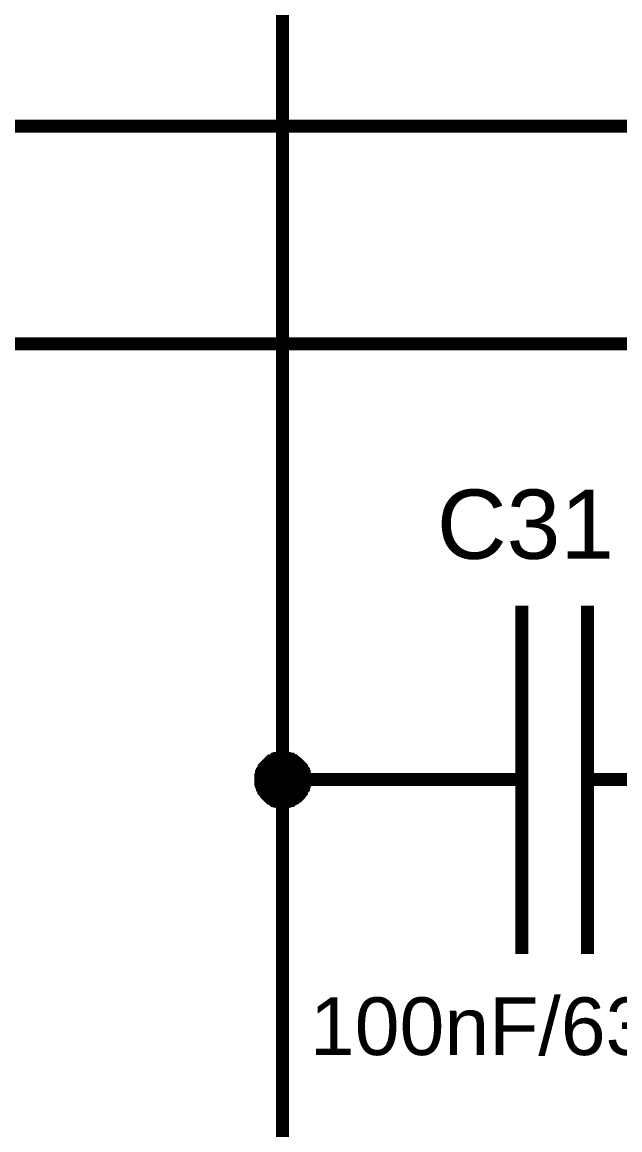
# Model space of a CAD drawing. Header units: millimetres. Extents: x -2024 to 917, y -725 to 13.
# Drawn here: x 346.15 to 359.88, y -179.33 to -153.9 of the extents above; entities that cross this region are included whole.
import ezdxf

# ---------------------------------------------------------------- set-up
doc = ezdxf.new("R2010")
doc.units = ezdxf.units.MM
doc.layers.add('Sheet', color=255, linetype='Continuous')
doc.styles.get("Standard").update_dxf_attribs({"font": 'arial.ttf'})

msp = doc.modelspace()

# ---------------------------------------------------------------- linework, layer by layer
at = {"layer": 'Sheet'}
for points, const_width in [([(359.629, -181.285), (352.131, -181.285), (352.131, -171.283), (352.131, -141.295)], 0.3), ([(319.658, -191.287), (327.139, -191.287), (327.139, -156.281), (389.619, -156.281)], 0.3), ([(337.136, -166.283), (337.136, -161.282), (412.112, -161.282), (432.089, -161.282), (452.083, -161.282), (479.575, -161.282), (557.034, -161.282)], 0.3), ([(357.626, -175.291), (357.626, -167.293)], 0.3), ([(359.132, -175.291), (359.132, -167.293)], 0.3), ([(351.635, -171.283), (351.635, -171.25), (351.635, -171.234), (351.635, -171.201), (351.651, -171.184), (351.651, -171.151), (351.651, -171.134), (351.668, -171.118), (351.668, -171.085), (351.684, -171.068), (351.701, -171.052), (351.701, -171.019), (351.717, -171.002), (351.734, -170.985), (351.751, -170.969), (351.767, -170.952), (351.784, -170.936), (351.8, -170.919), (351.817, -170.903), (351.833, -170.886), (351.85, -170.869), (351.866, -170.853), (351.9, -170.853), (351.916, -170.836), (351.933, -170.82), (351.966, -170.82), (351.982, -170.803), (351.999, -170.803), (352.032, -170.803), (352.049, -170.787), (352.082, -170.787), (352.098, -170.787), (352.131, -170.787)], 0.3), ([(351.635, -171.283), (351.635, -171.25), (351.635, -171.234), (351.635, -171.201), (351.651, -171.184), (351.651, -171.151), (351.651, -171.134), (351.668, -171.118), (351.668, -171.085), (351.684, -171.068), (351.701, -171.052), (351.701, -171.019), (351.717, -171.002), (351.734, -170.985), (351.751, -170.969), (351.767, -170.952), (351.784, -170.936), (351.8, -170.919), (351.817, -170.903), (351.833, -170.886), (351.85, -170.869), (351.866, -170.853), (351.9, -170.853), (351.916, -170.836), (351.933, -170.82), (351.966, -170.82), (351.982, -170.803), (351.999, -170.803), (352.032, -170.803), (352.049, -170.787), (352.082, -170.787), (352.098, -170.787), (352.131, -170.787)], 0.3), ([(351.635, -171.283), (351.635, -171.25), (351.635, -171.234), (351.635, -171.201), (351.651, -171.184), (351.651, -171.151), (351.651, -171.134), (351.668, -171.118), (351.668, -171.085), (351.684, -171.068), (351.701, -171.052), (351.701, -171.019), (351.717, -171.002), (351.734, -170.985), (351.751, -170.969), (351.767, -170.952), (351.784, -170.936), (351.8, -170.919), (351.817, -170.903), (351.833, -170.886), (351.85, -170.869), (351.866, -170.853), (351.9, -170.853), (351.916, -170.836), (351.933, -170.82), (351.966, -170.82), (351.982, -170.803), (351.999, -170.803), (352.032, -170.803), (352.049, -170.787), (352.082, -170.787), (352.098, -170.787), (352.131, -170.787)], 0.3), ([(351.635, -171.283), (351.635, -171.25), (351.635, -171.234), (351.635, -171.201), (351.651, -171.184), (351.651, -171.151), (351.651, -171.134), (351.668, -171.118), (351.668, -171.085), (351.684, -171.068), (351.701, -171.052), (351.701, -171.019), (351.717, -171.002), (351.734, -170.985), (351.751, -170.969), (351.767, -170.952), (351.784, -170.936), (351.8, -170.919), (351.817, -170.903), (351.833, -170.886), (351.85, -170.869), (351.866, -170.853), (351.9, -170.853), (351.916, -170.836), (351.933, -170.82), (351.966, -170.82), (351.982, -170.803), (351.999, -170.803), (352.032, -170.803), (352.049, -170.787), (352.082, -170.787), (352.098, -170.787), (352.131, -170.787)], 0.3), ([(352.131, -170.787), (352.131, -170.787)], 0.3), ([(352.131, -170.787), (352.164, -170.787), (352.181, -170.787), (352.214, -170.787), (352.231, -170.803), (352.264, -170.803), (352.28, -170.803), (352.313, -170.82), (352.33, -170.82), (352.346, -170.836), (352.38, -170.853), (352.396, -170.853), (352.413, -170.869), (352.429, -170.886), (352.462, -170.903), (352.479, -170.919), (352.495, -170.936), (352.512, -170.952), (352.528, -170.969), (352.545, -170.985), (352.562, -171.002), (352.562, -171.019), (352.578, -171.052), (352.595, -171.068), (352.611, -171.085), (352.611, -171.118), (352.628, -171.134), (352.628, -171.151), (352.628, -171.184), (352.644, -171.201), (352.644, -171.234), (352.644, -171.25), (352.644, -171.283)], 0.3), ([(352.131, -170.787), (352.131, -170.787)], 0.3), ([(352.131, -170.787), (352.164, -170.787), (352.181, -170.787), (352.214, -170.787), (352.231, -170.803), (352.264, -170.803), (352.28, -170.803), (352.313, -170.82), (352.33, -170.82), (352.346, -170.836), (352.38, -170.853), (352.396, -170.853), (352.413, -170.869), (352.429, -170.886), (352.462, -170.903), (352.479, -170.919), (352.495, -170.936), (352.512, -170.952), (352.528, -170.969), (352.545, -170.985), (352.562, -171.002), (352.562, -171.019), (352.578, -171.052), (352.595, -171.068), (352.611, -171.085), (352.611, -171.118), (352.628, -171.134), (352.628, -171.151), (352.628, -171.184), (352.644, -171.201), (352.644, -171.234), (352.644, -171.25), (352.644, -171.283)], 0.3), ([(352.131, -170.787), (352.131, -170.787)], 0.3), ([(352.131, -170.787), (352.164, -170.787), (352.181, -170.787), (352.214, -170.787), (352.231, -170.803), (352.264, -170.803), (352.28, -170.803), (352.313, -170.82), (352.33, -170.82), (352.346, -170.836), (352.38, -170.853), (352.396, -170.853), (352.413, -170.869), (352.429, -170.886), (352.462, -170.903), (352.479, -170.919), (352.495, -170.936), (352.512, -170.952), (352.528, -170.969), (352.545, -170.985), (352.562, -171.002), (352.562, -171.019), (352.578, -171.052), (352.595, -171.068), (352.611, -171.085), (352.611, -171.118), (352.628, -171.134), (352.628, -171.151), (352.628, -171.184), (352.644, -171.201), (352.644, -171.234), (352.644, -171.25), (352.644, -171.283)], 0.3), ([(352.131, -170.787), (352.131, -170.787)], 0.3), ([(352.131, -170.787), (352.164, -170.787), (352.181, -170.787), (352.214, -170.787), (352.231, -170.803), (352.264, -170.803), (352.28, -170.803), (352.313, -170.82), (352.33, -170.82), (352.346, -170.836), (352.38, -170.853), (352.396, -170.853), (352.413, -170.869), (352.429, -170.886), (352.462, -170.903), (352.479, -170.919), (352.495, -170.936), (352.512, -170.952), (352.528, -170.969), (352.545, -170.985), (352.562, -171.002), (352.562, -171.019), (352.578, -171.052), (352.595, -171.068), (352.611, -171.085), (352.611, -171.118), (352.628, -171.134), (352.628, -171.151), (352.628, -171.184), (352.644, -171.201), (352.644, -171.234), (352.644, -171.25), (352.644, -171.283)], 0.3), ([(351.635, -171.283), (351.635, -171.25), (351.635, -171.234), (351.635, -171.201), (351.651, -171.184), (351.651, -171.151), (351.651, -171.134), (351.668, -171.118), (351.668, -171.085), (351.684, -171.068), (351.701, -171.052), (351.701, -171.019), (351.717, -171.002), (351.734, -170.985), (351.751, -170.969), (351.767, -170.952), (351.784, -170.936), (351.8, -170.919), (351.817, -170.903), (351.833, -170.886), (351.85, -170.869), (351.866, -170.853), (351.9, -170.853), (351.916, -170.836), (351.933, -170.82), (351.966, -170.82), (351.982, -170.803), (351.999, -170.803), (352.032, -170.803), (352.049, -170.787), (352.082, -170.787), (352.098, -170.787), (352.131, -170.787)], 0.0991), ([(351.635, -171.283), (351.635, -171.25), (351.635, -171.234), (351.635, -171.201), (351.651, -171.184), (351.651, -171.151), (351.651, -171.134), (351.668, -171.118), (351.668, -171.085), (351.684, -171.068), (351.701, -171.052), (351.701, -171.019), (351.717, -171.002), (351.734, -170.985), (351.751, -170.969), (351.767, -170.952), (351.784, -170.936), (351.8, -170.919), (351.817, -170.903), (351.833, -170.886), (351.85, -170.869), (351.866, -170.853), (351.9, -170.853), (351.916, -170.836), (351.933, -170.82), (351.966, -170.82), (351.982, -170.803), (351.999, -170.803), (352.032, -170.803), (352.049, -170.787), (352.082, -170.787), (352.098, -170.787), (352.131, -170.787)], 0.0991), ([(351.635, -171.283), (351.635, -171.25), (351.635, -171.234), (351.635, -171.201), (351.651, -171.184), (351.651, -171.151), (351.651, -171.134), (351.668, -171.118), (351.668, -171.085), (351.684, -171.068), (351.701, -171.052), (351.701, -171.019), (351.717, -171.002), (351.734, -170.985), (351.751, -170.969), (351.767, -170.952), (351.784, -170.936), (351.8, -170.919), (351.817, -170.903), (351.833, -170.886), (351.85, -170.869), (351.866, -170.853), (351.9, -170.853), (351.916, -170.836), (351.933, -170.82), (351.966, -170.82), (351.982, -170.803), (351.999, -170.803), (352.032, -170.803), (352.049, -170.787), (352.082, -170.787), (352.098, -170.787), (352.131, -170.787)], 0.0991), ([(351.635, -171.283), (351.635, -171.25), (351.635, -171.234), (351.635, -171.201), (351.651, -171.184), (351.651, -171.151), (351.651, -171.134), (351.668, -171.118), (351.668, -171.085), (351.684, -171.068), (351.701, -171.052), (351.701, -171.019), (351.717, -171.002), (351.734, -170.985), (351.751, -170.969), (351.767, -170.952), (351.784, -170.936), (351.8, -170.919), (351.817, -170.903), (351.833, -170.886), (351.85, -170.869), (351.866, -170.853), (351.9, -170.853), (351.916, -170.836), (351.933, -170.82), (351.966, -170.82), (351.982, -170.803), (351.999, -170.803), (352.032, -170.803), (352.049, -170.787), (352.082, -170.787), (352.098, -170.787), (352.131, -170.787)], 0.0991), ([(352.131, -170.787), (352.131, -170.787)], 0.0991), ([(352.131, -170.787), (352.164, -170.787), (352.181, -170.787), (352.214, -170.787), (352.231, -170.803), (352.264, -170.803), (352.28, -170.803), (352.313, -170.82), (352.33, -170.82), (352.346, -170.836), (352.38, -170.853), (352.396, -170.853), (352.413, -170.869), (352.429, -170.886), (352.462, -170.903), (352.479, -170.919), (352.495, -170.936), (352.512, -170.952), (352.528, -170.969), (352.545, -170.985), (352.562, -171.002), (352.562, -171.019), (352.578, -171.052), (352.595, -171.068), (352.611, -171.085), (352.611, -171.118), (352.628, -171.134), (352.628, -171.151), (352.628, -171.184), (352.644, -171.201), (352.644, -171.234), (352.644, -171.25), (352.644, -171.283)], 0.0991), ([(352.131, -170.787), (352.131, -170.787)], 0.0991), ([(352.131, -170.787), (352.164, -170.787), (352.181, -170.787), (352.214, -170.787), (352.231, -170.803), (352.264, -170.803), (352.28, -170.803), (352.313, -170.82), (352.33, -170.82), (352.346, -170.836), (352.38, -170.853), (352.396, -170.853), (352.413, -170.869), (352.429, -170.886), (352.462, -170.903), (352.479, -170.919), (352.495, -170.936), (352.512, -170.952), (352.528, -170.969), (352.545, -170.985), (352.562, -171.002), (352.562, -171.019), (352.578, -171.052), (352.595, -171.068), (352.611, -171.085), (352.611, -171.118), (352.628, -171.134), (352.628, -171.151), (352.628, -171.184), (352.644, -171.201), (352.644, -171.234), (352.644, -171.25), (352.644, -171.283)], 0.0991), ([(352.131, -170.787), (352.131, -170.787)], 0.0991), ([(352.131, -170.787), (352.164, -170.787), (352.181, -170.787), (352.214, -170.787), (352.231, -170.803), (352.264, -170.803), (352.28, -170.803), (352.313, -170.82), (352.33, -170.82), (352.346, -170.836), (352.38, -170.853), (352.396, -170.853), (352.413, -170.869), (352.429, -170.886), (352.462, -170.903), (352.479, -170.919), (352.495, -170.936), (352.512, -170.952), (352.528, -170.969), (352.545, -170.985), (352.562, -171.002), (352.562, -171.019), (352.578, -171.052), (352.595, -171.068), (352.611, -171.085), (352.611, -171.118), (352.628, -171.134), (352.628, -171.151), (352.628, -171.184), (352.644, -171.201), (352.644, -171.234), (352.644, -171.25), (352.644, -171.283)], 0.0991), ([(352.131, -170.787), (352.131, -170.787)], 0.0991), ([(352.131, -170.787), (352.164, -170.787), (352.181, -170.787), (352.214, -170.787), (352.231, -170.803), (352.264, -170.803), (352.28, -170.803), (352.313, -170.82), (352.33, -170.82), (352.346, -170.836), (352.38, -170.853), (352.396, -170.853), (352.413, -170.869), (352.429, -170.886), (352.462, -170.903), (352.479, -170.919), (352.495, -170.936), (352.512, -170.952), (352.528, -170.969), (352.545, -170.985), (352.562, -171.002), (352.562, -171.019), (352.578, -171.052), (352.595, -171.068), (352.611, -171.085), (352.611, -171.118), (352.628, -171.134), (352.628, -171.151), (352.628, -171.184), (352.644, -171.201), (352.644, -171.234), (352.644, -171.25), (352.644, -171.283)], 0.0991), ([(352.131, -171.797), (352.098, -171.797), (352.082, -171.797), (352.049, -171.797), (352.032, -171.78), (351.999, -171.78), (351.982, -171.78), (351.966, -171.764), (351.933, -171.764), (351.916, -171.747), (351.9, -171.731), (351.866, -171.714), (351.85, -171.714), (351.833, -171.697), (351.817, -171.681), (351.8, -171.664), (351.784, -171.648), (351.767, -171.631), (351.751, -171.615), (351.734, -171.582), (351.717, -171.565), (351.701, -171.548), (351.701, -171.532), (351.684, -171.499), (351.668, -171.482), (351.668, -171.466), (351.651, -171.432), (351.651, -171.416), (351.651, -171.383), (351.635, -171.366), (351.635, -171.333), (351.635, -171.317), (351.635, -171.283)], 0.3), ([(351.635, -171.283), (351.635, -171.283)], 0.3), ([(352.131, -171.797), (352.098, -171.797), (352.082, -171.797), (352.049, -171.797), (352.032, -171.78), (351.999, -171.78), (351.982, -171.78), (351.966, -171.764), (351.933, -171.764), (351.916, -171.747), (351.9, -171.731), (351.866, -171.714), (351.85, -171.714), (351.833, -171.697), (351.817, -171.681), (351.8, -171.664), (351.784, -171.648), (351.767, -171.631), (351.751, -171.615), (351.734, -171.582), (351.717, -171.565), (351.701, -171.548), (351.701, -171.532), (351.684, -171.499), (351.668, -171.482), (351.668, -171.466), (351.651, -171.432), (351.651, -171.416), (351.651, -171.383), (351.635, -171.366), (351.635, -171.333), (351.635, -171.317), (351.635, -171.283)], 0.3), ([(351.635, -171.283), (351.635, -171.283)], 0.3), ([(352.131, -171.797), (352.098, -171.797), (352.082, -171.797), (352.049, -171.797), (352.032, -171.78), (351.999, -171.78), (351.982, -171.78), (351.966, -171.764), (351.933, -171.764), (351.916, -171.747), (351.9, -171.731), (351.866, -171.714), (351.85, -171.714), (351.833, -171.697), (351.817, -171.681), (351.8, -171.664), (351.784, -171.648), (351.767, -171.631), (351.751, -171.615), (351.734, -171.582), (351.717, -171.565), (351.701, -171.548), (351.701, -171.532), (351.684, -171.499), (351.668, -171.482), (351.668, -171.466), (351.651, -171.432), (351.651, -171.416), (351.651, -171.383), (351.635, -171.366), (351.635, -171.333), (351.635, -171.317), (351.635, -171.283)], 0.3), ([(351.635, -171.283), (351.635, -171.283)], 0.3), ([(352.131, -171.797), (352.098, -171.797), (352.082, -171.797), (352.049, -171.797), (352.032, -171.78), (351.999, -171.78), (351.982, -171.78), (351.966, -171.764), (351.933, -171.764), (351.916, -171.747), (351.9, -171.731), (351.866, -171.714), (351.85, -171.714), (351.833, -171.697), (351.817, -171.681), (351.8, -171.664), (351.784, -171.648), (351.767, -171.631), (351.751, -171.615), (351.734, -171.582), (351.717, -171.565), (351.701, -171.548), (351.701, -171.532), (351.684, -171.499), (351.668, -171.482), (351.668, -171.466), (351.651, -171.432), (351.651, -171.416), (351.651, -171.383), (351.635, -171.366), (351.635, -171.333), (351.635, -171.317), (351.635, -171.283)], 0.3), ([(351.635, -171.283), (351.635, -171.283)], 0.3), ([(352.131, -171.283), (354.63, -171.283)], 0.3), ([(352.644, -171.283), (352.644, -171.317), (352.644, -171.333), (352.644, -171.366), (352.628, -171.383), (352.628, -171.416), (352.628, -171.432), (352.611, -171.466), (352.611, -171.482), (352.595, -171.499), (352.578, -171.532), (352.562, -171.548), (352.562, -171.565), (352.545, -171.582), (352.528, -171.615), (352.512, -171.631), (352.495, -171.648), (352.479, -171.664), (352.462, -171.681), (352.429, -171.697), (352.413, -171.714), (352.396, -171.714), (352.38, -171.731), (352.346, -171.747), (352.33, -171.764), (352.313, -171.764), (352.28, -171.78), (352.264, -171.78), (352.231, -171.78), (352.214, -171.797), (352.181, -171.797), (352.164, -171.797), (352.131, -171.797)], 0.3), ([(352.644, -171.283), (352.644, -171.317), (352.644, -171.333), (352.644, -171.366), (352.628, -171.383), (352.628, -171.416), (352.628, -171.432), (352.611, -171.466), (352.611, -171.482), (352.595, -171.499), (352.578, -171.532), (352.562, -171.548), (352.562, -171.565), (352.545, -171.582), (352.528, -171.615), (352.512, -171.631), (352.495, -171.648), (352.479, -171.664), (352.462, -171.681), (352.429, -171.697), (352.413, -171.714), (352.396, -171.714), (352.38, -171.731), (352.346, -171.747), (352.33, -171.764), (352.313, -171.764), (352.28, -171.78), (352.264, -171.78), (352.231, -171.78), (352.214, -171.797), (352.181, -171.797), (352.164, -171.797), (352.131, -171.797)], 0.3), ([(352.644, -171.283), (352.644, -171.317), (352.644, -171.333), (352.644, -171.366), (352.628, -171.383), (352.628, -171.416), (352.628, -171.432), (352.611, -171.466), (352.611, -171.482), (352.595, -171.499), (352.578, -171.532), (352.562, -171.548), (352.562, -171.565), (352.545, -171.582), (352.528, -171.615), (352.512, -171.631), (352.495, -171.648), (352.479, -171.664), (352.462, -171.681), (352.429, -171.697), (352.413, -171.714), (352.396, -171.714), (352.38, -171.731), (352.346, -171.747), (352.33, -171.764), (352.313, -171.764), (352.28, -171.78), (352.264, -171.78), (352.231, -171.78), (352.214, -171.797), (352.181, -171.797), (352.164, -171.797), (352.131, -171.797)], 0.3), ([(352.644, -171.283), (352.644, -171.317), (352.644, -171.333), (352.644, -171.366), (352.628, -171.383), (352.628, -171.416), (352.628, -171.432), (352.611, -171.466), (352.611, -171.482), (352.595, -171.499), (352.578, -171.532), (352.562, -171.548), (352.562, -171.565), (352.545, -171.582), (352.528, -171.615), (352.512, -171.631), (352.495, -171.648), (352.479, -171.664), (352.462, -171.681), (352.429, -171.697), (352.413, -171.714), (352.396, -171.714), (352.38, -171.731), (352.346, -171.747), (352.33, -171.764), (352.313, -171.764), (352.28, -171.78), (352.264, -171.78), (352.231, -171.78), (352.214, -171.797), (352.181, -171.797), (352.164, -171.797), (352.131, -171.797)], 0.3), ([(352.644, -171.283), (352.644, -171.283), (352.644, -171.283), (352.644, -171.283), (352.644, -171.283), (352.644, -171.283), (352.644, -171.283), (352.644, -171.283), (352.644, -171.283), (352.644, -171.283), (352.644, -171.283), (352.644, -171.283), (352.644, -171.283), (352.644, -171.283), (352.644, -171.283), (352.644, -171.283), (352.644, -171.283), (352.644, -171.283), (352.644, -171.283), (352.644, -171.283), (352.644, -171.283), (352.644, -171.283), (352.644, -171.283), (352.644, -171.283), (352.644, -171.283), (352.644, -171.283), (352.644, -171.283), (352.644, -171.283), (352.644, -171.283), (352.644, -171.283), (352.644, -171.283), (352.644, -171.283), (352.644, -171.283)], 0.3), ([(352.644, -171.283), (352.644, -171.283)], 0.3), ([(352.644, -171.283), (352.644, -171.283), (352.644, -171.283), (352.644, -171.283), (352.644, -171.283), (352.644, -171.283), (352.644, -171.283), (352.644, -171.283), (352.644, -171.283), (352.644, -171.283), (352.644, -171.283), (352.644, -171.283), (352.644, -171.283), (352.644, -171.283), (352.644, -171.283), (352.644, -171.283), (352.644, -171.283), (352.644, -171.283), (352.644, -171.283), (352.644, -171.283), (352.644, -171.283), (352.644, -171.283), (352.644, -171.283), (352.644, -171.283), (352.644, -171.283), (352.644, -171.283), (352.644, -171.283), (352.644, -171.283), (352.644, -171.283), (352.644, -171.283), (352.644, -171.283), (352.644, -171.283), (352.644, -171.283)], 0.3), ([(352.644, -171.283), (352.644, -171.283)], 0.3), ([(352.644, -171.283), (352.644, -171.283), (352.644, -171.283), (352.644, -171.283), (352.644, -171.283), (352.644, -171.283), (352.644, -171.283), (352.644, -171.283), (352.644, -171.283), (352.644, -171.283), (352.644, -171.283), (352.644, -171.283), (352.644, -171.283), (352.644, -171.283), (352.644, -171.283), (352.644, -171.283), (352.644, -171.283), (352.644, -171.283), (352.644, -171.283), (352.644, -171.283), (352.644, -171.283), (352.644, -171.283), (352.644, -171.283), (352.644, -171.283), (352.644, -171.283), (352.644, -171.283), (352.644, -171.283), (352.644, -171.283), (352.644, -171.283), (352.644, -171.283), (352.644, -171.283), (352.644, -171.283), (352.644, -171.283)], 0.3), ([(352.644, -171.283), (352.644, -171.283)], 0.3), ([(352.644, -171.283), (352.644, -171.283), (352.644, -171.283), (352.644, -171.283), (352.644, -171.283), (352.644, -171.283), (352.644, -171.283), (352.644, -171.283), (352.644, -171.283), (352.644, -171.283), (352.644, -171.283), (352.644, -171.283), (352.644, -171.283), (352.644, -171.283), (352.644, -171.283), (352.644, -171.283), (352.644, -171.283), (352.644, -171.283), (352.644, -171.283), (352.644, -171.283), (352.644, -171.283), (352.644, -171.283), (352.644, -171.283), (352.644, -171.283), (352.644, -171.283), (352.644, -171.283), (352.644, -171.283), (352.644, -171.283), (352.644, -171.283), (352.644, -171.283), (352.644, -171.283), (352.644, -171.283), (352.644, -171.283)], 0.3), ([(352.644, -171.283), (352.644, -171.283)], 0.3), ([(357.626, -171.283), (354.63, -171.283)], 0.3), ([(359.132, -171.283), (362.128, -171.283)], 0.3), ([(352.131, -171.797), (352.098, -171.797), (352.082, -171.797), (352.049, -171.797), (352.032, -171.78), (351.999, -171.78), (351.982, -171.78), (351.966, -171.764), (351.933, -171.764), (351.916, -171.747), (351.9, -171.731), (351.866, -171.714), (351.85, -171.714), (351.833, -171.697), (351.817, -171.681), (351.8, -171.664), (351.784, -171.648), (351.767, -171.631), (351.751, -171.615), (351.734, -171.582), (351.717, -171.565), (351.701, -171.548), (351.701, -171.532), (351.684, -171.499), (351.668, -171.482), (351.668, -171.466), (351.651, -171.432), (351.651, -171.416), (351.651, -171.383), (351.635, -171.366), (351.635, -171.333), (351.635, -171.317), (351.635, -171.283)], 0.0991), ([(351.635, -171.283), (351.635, -171.283)], 0.0991), ([(352.131, -171.797), (352.098, -171.797), (352.082, -171.797), (352.049, -171.797), (352.032, -171.78), (351.999, -171.78), (351.982, -171.78), (351.966, -171.764), (351.933, -171.764), (351.916, -171.747), (351.9, -171.731), (351.866, -171.714), (351.85, -171.714), (351.833, -171.697), (351.817, -171.681), (351.8, -171.664), (351.784, -171.648), (351.767, -171.631), (351.751, -171.615), (351.734, -171.582), (351.717, -171.565), (351.701, -171.548), (351.701, -171.532), (351.684, -171.499), (351.668, -171.482), (351.668, -171.466), (351.651, -171.432), (351.651, -171.416), (351.651, -171.383), (351.635, -171.366), (351.635, -171.333), (351.635, -171.317), (351.635, -171.283)], 0.0991), ([(351.635, -171.283), (351.635, -171.283)], 0.0991), ([(352.131, -171.797), (352.098, -171.797), (352.082, -171.797), (352.049, -171.797), (352.032, -171.78), (351.999, -171.78), (351.982, -171.78), (351.966, -171.764), (351.933, -171.764), (351.916, -171.747), (351.9, -171.731), (351.866, -171.714), (351.85, -171.714), (351.833, -171.697), (351.817, -171.681), (351.8, -171.664), (351.784, -171.648), (351.767, -171.631), (351.751, -171.615), (351.734, -171.582), (351.717, -171.565), (351.701, -171.548), (351.701, -171.532), (351.684, -171.499), (351.668, -171.482), (351.668, -171.466), (351.651, -171.432), (351.651, -171.416), (351.651, -171.383), (351.635, -171.366), (351.635, -171.333), (351.635, -171.317), (351.635, -171.283)], 0.0991), ([(351.635, -171.283), (351.635, -171.283)], 0.0991), ([(352.131, -171.797), (352.098, -171.797), (352.082, -171.797), (352.049, -171.797), (352.032, -171.78), (351.999, -171.78), (351.982, -171.78), (351.966, -171.764), (351.933, -171.764), (351.916, -171.747), (351.9, -171.731), (351.866, -171.714), (351.85, -171.714), (351.833, -171.697), (351.817, -171.681), (351.8, -171.664), (351.784, -171.648), (351.767, -171.631), (351.751, -171.615), (351.734, -171.582), (351.717, -171.565), (351.701, -171.548), (351.701, -171.532), (351.684, -171.499), (351.668, -171.482), (351.668, -171.466), (351.651, -171.432), (351.651, -171.416), (351.651, -171.383), (351.635, -171.366), (351.635, -171.333), (351.635, -171.317), (351.635, -171.283)], 0.0991), ([(351.635, -171.283), (351.635, -171.283)], 0.0991), ([(352.644, -171.283), (352.644, -171.317), (352.644, -171.333), (352.644, -171.366), (352.628, -171.383), (352.628, -171.416), (352.628, -171.432), (352.611, -171.466), (352.611, -171.482), (352.595, -171.499), (352.578, -171.532), (352.562, -171.548), (352.562, -171.565), (352.545, -171.582), (352.528, -171.615), (352.512, -171.631), (352.495, -171.648), (352.479, -171.664), (352.462, -171.681), (352.429, -171.697), (352.413, -171.714), (352.396, -171.714), (352.38, -171.731), (352.346, -171.747), (352.33, -171.764), (352.313, -171.764), (352.28, -171.78), (352.264, -171.78), (352.231, -171.78), (352.214, -171.797), (352.181, -171.797), (352.164, -171.797), (352.131, -171.797)], 0.0991), ([(352.644, -171.283), (352.644, -171.317), (352.644, -171.333), (352.644, -171.366), (352.628, -171.383), (352.628, -171.416), (352.628, -171.432), (352.611, -171.466), (352.611, -171.482), (352.595, -171.499), (352.578, -171.532), (352.562, -171.548), (352.562, -171.565), (352.545, -171.582), (352.528, -171.615), (352.512, -171.631), (352.495, -171.648), (352.479, -171.664), (352.462, -171.681), (352.429, -171.697), (352.413, -171.714), (352.396, -171.714), (352.38, -171.731), (352.346, -171.747), (352.33, -171.764), (352.313, -171.764), (352.28, -171.78), (352.264, -171.78), (352.231, -171.78), (352.214, -171.797), (352.181, -171.797), (352.164, -171.797), (352.131, -171.797)], 0.0991), ([(352.644, -171.283), (352.644, -171.317), (352.644, -171.333), (352.644, -171.366), (352.628, -171.383), (352.628, -171.416), (352.628, -171.432), (352.611, -171.466), (352.611, -171.482), (352.595, -171.499), (352.578, -171.532), (352.562, -171.548), (352.562, -171.565), (352.545, -171.582), (352.528, -171.615), (352.512, -171.631), (352.495, -171.648), (352.479, -171.664), (352.462, -171.681), (352.429, -171.697), (352.413, -171.714), (352.396, -171.714), (352.38, -171.731), (352.346, -171.747), (352.33, -171.764), (352.313, -171.764), (352.28, -171.78), (352.264, -171.78), (352.231, -171.78), (352.214, -171.797), (352.181, -171.797), (352.164, -171.797), (352.131, -171.797)], 0.0991), ([(352.644, -171.283), (352.644, -171.317), (352.644, -171.333), (352.644, -171.366), (352.628, -171.383), (352.628, -171.416), (352.628, -171.432), (352.611, -171.466), (352.611, -171.482), (352.595, -171.499), (352.578, -171.532), (352.562, -171.548), (352.562, -171.565), (352.545, -171.582), (352.528, -171.615), (352.512, -171.631), (352.495, -171.648), (352.479, -171.664), (352.462, -171.681), (352.429, -171.697), (352.413, -171.714), (352.396, -171.714), (352.38, -171.731), (352.346, -171.747), (352.33, -171.764), (352.313, -171.764), (352.28, -171.78), (352.264, -171.78), (352.231, -171.78), (352.214, -171.797), (352.181, -171.797), (352.164, -171.797), (352.131, -171.797)], 0.0991), ([(352.644, -171.283), (352.644, -171.283), (352.644, -171.283), (352.644, -171.283), (352.644, -171.283), (352.644, -171.283), (352.644, -171.283), (352.644, -171.283), (352.644, -171.283), (352.644, -171.283), (352.644, -171.283), (352.644, -171.283), (352.644, -171.283), (352.644, -171.283), (352.644, -171.283), (352.644, -171.283), (352.644, -171.283), (352.644, -171.283), (352.644, -171.283), (352.644, -171.283), (352.644, -171.283), (352.644, -171.283), (352.644, -171.283), (352.644, -171.283), (352.644, -171.283), (352.644, -171.283), (352.644, -171.283), (352.644, -171.283), (352.644, -171.283), (352.644, -171.283), (352.644, -171.283), (352.644, -171.283), (352.644, -171.283)], 0.0991), ([(352.644, -171.283), (352.644, -171.283)], 0.0991), ([(352.644, -171.283), (352.644, -171.283), (352.644, -171.283), (352.644, -171.283), (352.644, -171.283), (352.644, -171.283), (352.644, -171.283), (352.644, -171.283), (352.644, -171.283), (352.644, -171.283), (352.644, -171.283), (352.644, -171.283), (352.644, -171.283), (352.644, -171.283), (352.644, -171.283), (352.644, -171.283), (352.644, -171.283), (352.644, -171.283), (352.644, -171.283), (352.644, -171.283), (352.644, -171.283), (352.644, -171.283), (352.644, -171.283), (352.644, -171.283), (352.644, -171.283), (352.644, -171.283), (352.644, -171.283), (352.644, -171.283), (352.644, -171.283), (352.644, -171.283), (352.644, -171.283), (352.644, -171.283), (352.644, -171.283)], 0.0991), ([(352.644, -171.283), (352.644, -171.283)], 0.0991), ([(352.644, -171.283), (352.644, -171.283), (352.644, -171.283), (352.644, -171.283), (352.644, -171.283), (352.644, -171.283), (352.644, -171.283), (352.644, -171.283), (352.644, -171.283), (352.644, -171.283), (352.644, -171.283), (352.644, -171.283), (352.644, -171.283), (352.644, -171.283), (352.644, -171.283), (352.644, -171.283), (352.644, -171.283), (352.644, -171.283), (352.644, -171.283), (352.644, -171.283), (352.644, -171.283), (352.644, -171.283), (352.644, -171.283), (352.644, -171.283), (352.644, -171.283), (352.644, -171.283), (352.644, -171.283), (352.644, -171.283), (352.644, -171.283), (352.644, -171.283), (352.644, -171.283), (352.644, -171.283), (352.644, -171.283)], 0.0991), ([(352.644, -171.283), (352.644, -171.283)], 0.0991), ([(352.644, -171.283), (352.644, -171.283), (352.644, -171.283), (352.644, -171.283), (352.644, -171.283), (352.644, -171.283), (352.644, -171.283), (352.644, -171.283), (352.644, -171.283), (352.644, -171.283), (352.644, -171.283), (352.644, -171.283), (352.644, -171.283), (352.644, -171.283), (352.644, -171.283), (352.644, -171.283), (352.644, -171.283), (352.644, -171.283), (352.644, -171.283), (352.644, -171.283), (352.644, -171.283), (352.644, -171.283), (352.644, -171.283), (352.644, -171.283), (352.644, -171.283), (352.644, -171.283), (352.644, -171.283), (352.644, -171.283), (352.644, -171.283), (352.644, -171.283), (352.644, -171.283), (352.644, -171.283), (352.644, -171.283)], 0.0991), ([(352.644, -171.283), (352.644, -171.283)], 0.0991)]:
    msp.add_lwpolyline(points, dxfattribs=dict(at, const_width=const_width))
at = {"layer": 'Sheet', "const_width": 0.508}
msp.add_lwpolyline([(351.835, -171.282, 1), (352.343, -171.282, 1)], format="xyb", close=True, dxfattribs=at)

# ---------------------------------------------------------------- texts
at = {"layer": 'Sheet'}
for s, height, p in [('C31', 1.5897, (355.673, -166.216)), ('100nF/63V', 1.3247, (352.76, -177.609))]:
    msp.add_text(s, height=height, dxfattribs=at).set_placement(p)

doc.saveas('drawing.dxf')
